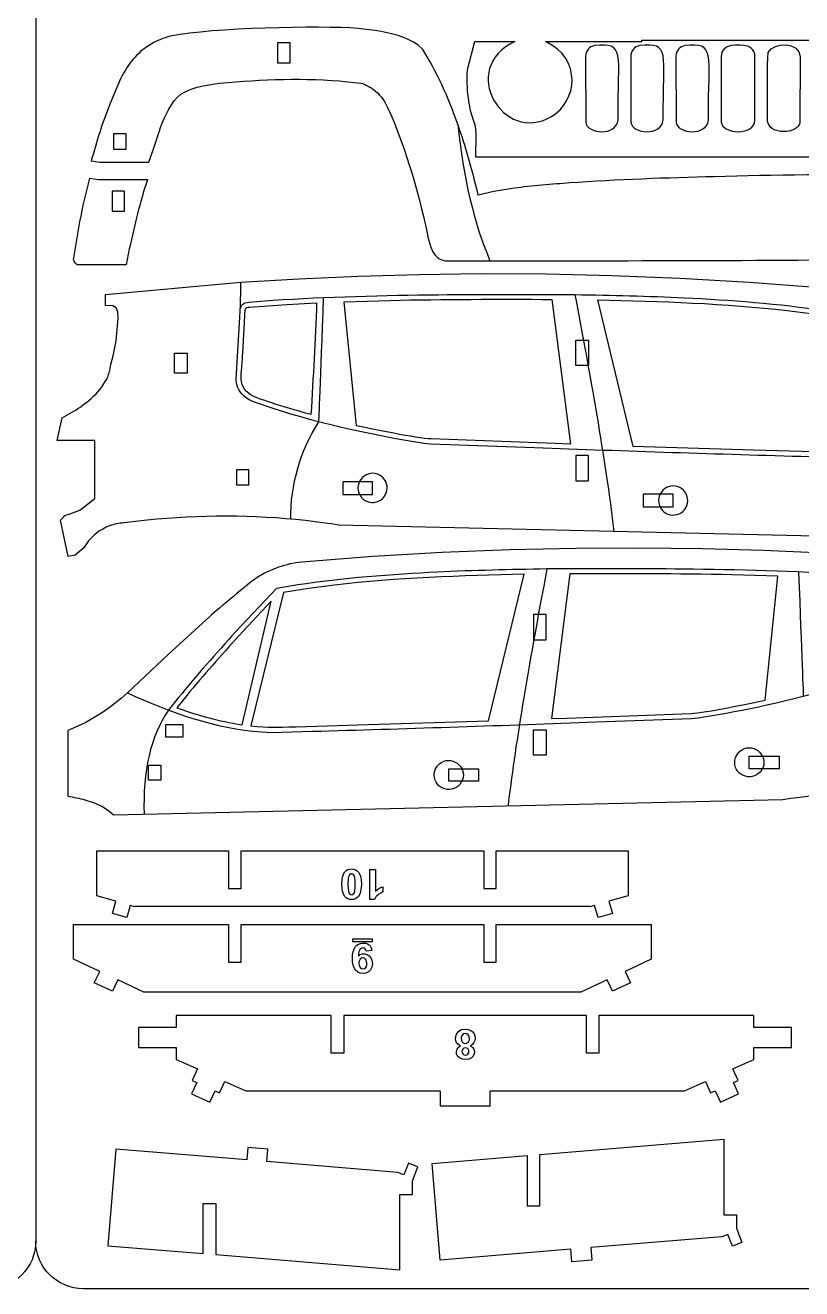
# Model space of a CAD drawing. Extents: x 75 to 655, y 14 to 894.
# Drawn here: x 363.2 to 526.7, y 14.1 to 280 of the extents above; entities that cross this region are included whole.
import ezdxf

# ---------------------------------------------------------------- set-up
doc = ezdxf.new("R2010")
doc.units = 0
doc.layers.get('0').update_dxf_attribs({"linetype": 'CONTINUOUS'})

msp = doc.modelspace()

# ---------------------------------------------------------------- linework, layer by layer
at = {"color": 5}
for p, q in [((365.374791, 444.077425), (365.374791, 24.077525)), ((645.374691, 14.077525), (375.374691, 14.077525))]:
    msp.add_line(p, q, dxfattribs=at)
at = {"color": 3}
for p, q in [((456.335791, 270.990325), (457.850591, 276.611825)), ((457.850591, 276.611825), (466.255491, 276.611825)), ((472.718791, 276.611825), (492.979291, 276.611425)), ((492.979291, 276.611425), (492.979291, 276.870525)), ((492.979291, 276.870525), (533.524491, 276.870525)), ((390.243291, 276.411225), (388.539191, 275.351825)), ((446.907691, 274.903625), (445.817291, 275.872025)), ((448.447591, 272.307425), (446.907691, 274.903625)), ((481.136691, 273.450725), (481.174291, 259.636625)), ((490.652091, 273.450725), (490.689691, 259.636625)), ((500.167291, 273.450725), (500.205191, 259.636625)), ((509.682791, 273.450725), (509.720691, 259.636625)), ((516.820591, 260.053225), (516.782991, 273.867725)), ((526.336091, 273.450725), (526.298191, 259.636625)), ((383.215891, 268.726025), (380.963291, 263.403825)), ((431.018291, 268.138825), (433.998091, 267.806025)), ((390.129091, 253.812625), (391.330191, 257.585825)), ((389.216891, 251.177925), (390.129091, 253.812625)), ((377.071091, 251.450325), (378.875791, 251.177925)), ((378.875791, 251.177925), (389.216891, 251.177925)), ((568.475191, 252.259725), (458.028191, 252.259725)), ((376.750991, 247.838725), (378.555791, 247.578825)), ((378.555791, 247.578825), (388.896791, 247.578825)), ((461.833691, 245.055425), (458.557091, 244.280825)), ((466.218691, 245.733125), (461.833691, 245.055425)), ((373.348791, 230.676225), (374.677291, 238.651625)), ((385.076691, 232.986825), (384.382891, 229.558925)), ((384.382891, 229.558925), (374.038091, 229.558925)), ((451.609491, 230.439625), (478.089091, 230.441025)), ((408.561691, 225.908425), (420.756691, 226.646225)), ((420.756691, 226.646225), (433.278791, 227.209225)), ((433.278791, 227.209225), (446.132991, 227.580225)), ((446.132991, 227.580225), (459.324391, 227.741625)), ((459.324391, 227.741625), (472.858791, 227.675625)), ((472.858791, 227.675625), (486.740991, 227.366125)), ((486.740991, 227.366125), (500.975891, 226.794325)), ((500.975891, 226.794325), (515.569591, 225.943525)), ((380.062291, 223.347525), (408.561691, 225.908425)), ((515.569591, 225.943525), (530.526591, 224.796525)), ((380.062291, 221.007125), (380.062291, 223.347525)), ((381.575891, 220.927425), (380.062291, 221.007125)), ((382.305891, 220.559225), (381.575891, 220.927425)), ((382.551991, 220.021925), (382.305891, 220.559225)), ((382.340991, 213.611025), (382.727791, 218.381025)), ((381.674091, 210.458625), (382.340991, 213.611025)), ((381.183091, 208.599125), (381.674091, 210.458625)), ((369.882791, 192.643225), (370.953291, 197.353925)), ((377.789591, 192.643225), (369.882791, 192.643225)), ((377.789591, 180.412825), (377.789591, 192.643225)), ((374.637691, 177.945325), (377.789591, 180.412825)), ((372.178991, 168.181625), (370.571091, 175.817225)), ((372.419791, 177.112425), (374.637691, 177.945325)), ((388.830191, 175.860425), (383.945691, 175.296025)), ((426.835291, 175.155925), (422.188791, 175.751625)), ((427.641191, 175.074125), (426.835291, 175.155925)), ((429.208691, 174.789925), (427.641191, 175.074125)), ((570.161991, 171.552325), (429.208691, 174.789925)), ((376.030891, 170.884625), (375.470991, 170.007525)), ((373.681591, 168.498225), (372.178991, 168.181625)), ((375.470991, 170.007525), (373.681591, 168.498225)), ((436.361591, 168.183925), (421.404591, 167.036825)), ((450.955291, 169.034725), (436.361591, 168.183925)), ((465.190191, 169.606425), (450.955291, 169.034725)), ((479.072491, 169.916025), (465.190191, 169.606425)), ((492.606791, 169.982025), (479.072491, 169.916025)), ((505.798191, 169.820625), (492.606791, 169.982025)), ((518.652391, 169.449625), (505.798191, 169.820625)), ((531.174491, 168.886625), (518.652391, 169.449625)), ((402.003391, 155.548125), (393.255891, 147.578725)), ((393.255891, 147.578725), (384.665691, 139.508625)), ((373.633191, 132.181625), (372.148091, 131.563925)), ((372.148091, 131.563925), (372.148091, 117.730125)), ((381.769191, 113.792725), (522.722491, 117.030225)), ((522.722491, 117.030225), (524.289991, 117.314525)), ((524.289991, 117.314525), (525.095991, 117.396325)), ((525.095991, 117.396325), (529.742391, 117.992025)), ((375.696691, 116.995125), (377.642591, 116.362625)), ((377.642591, 116.362625), (379.303491, 115.617825)), ((379.303491, 115.617825), (380.678991, 114.761025)), ((380.678991, 114.761025), (381.769191, 113.792725)), ((378.204991, 96.799625), (378.204991, 106.224625)), ((378.204991, 106.224625), (405.984191, 106.224625)), ((405.984191, 106.224625), (405.984191, 98.291425)), ((408.628591, 98.291425), (408.628591, 106.224625)), ((408.628591, 106.224625), (459.705691, 106.224625)), ((459.705691, 106.224625), (459.705691, 98.291425)), ((462.350091, 98.291425), (462.350091, 106.224625)), ((462.350091, 106.224625), (490.129591, 106.224625)), ((490.129591, 106.224625), (490.129591, 96.799625)), ((382.269191, 95.623425), (378.204991, 96.799625)), ((405.984191, 98.291425), (408.628591, 98.291425)), ((459.705691, 98.291425), (462.350091, 98.291425)), ((490.129591, 96.799625), (486.065391, 95.623425)), ((381.534191, 93.083325), (382.269191, 95.623425)), ((384.532091, 92.215725), (381.534191, 93.083325)), ((385.267391, 94.755825), (384.532091, 92.215725)), ((386.283091, 94.461725), (385.267391, 94.755825)), ((386.311291, 94.562825), (386.283091, 94.461725)), ((482.023091, 94.562825), (386.311291, 94.562825)), ((482.051091, 94.461725), (482.023091, 94.562825)), ((483.067191, 94.755825), (482.051091, 94.461725)), ((483.802291, 92.215725), (483.067191, 94.755825)), ((486.800491, 93.083325), (483.802291, 92.215725)), ((486.065391, 95.623425), (486.800491, 93.083325)), ((373.346191, 83.469325), (373.346191, 90.764025)), ((373.346191, 90.764025), (405.984191, 90.764025)), ((405.984191, 90.764025), (405.984191, 82.830725)), ((408.628591, 82.830725), (408.628591, 90.764025)), ((408.628591, 90.764025), (459.705691, 90.764025)), ((459.705691, 90.764025), (459.705691, 82.830725)), ((462.350091, 82.830725), (462.350091, 90.764025)), ((462.350091, 90.764025), (494.988391, 90.764025)), ((494.988391, 90.764025), (494.988391, 83.469325)), ((378.837891, 80.879925), (373.346191, 83.469325)), ((405.984191, 82.830725), (408.628591, 82.830725)), ((459.705691, 82.830725), (462.350091, 82.830725)), ((494.988391, 83.469325), (489.496791, 80.879925)), ((377.709691, 78.487925), (378.837891, 80.879925)), ((489.496791, 80.879925), (490.624491, 78.487925)), ((381.536691, 76.683425), (377.709691, 78.487925)), ((382.664691, 79.075225), (381.536691, 76.683425)), ((388.156391, 76.485525), (382.664691, 79.075225)), ((485.669491, 79.075225), (480.177891, 76.485525)), ((486.797591, 76.683425), (485.669491, 79.075225)), ((490.624491, 78.487925), (486.797591, 76.683425)), ((480.177891, 76.485525), (388.156391, 76.485525)), ((427.606538, 71.589862), (394.968538, 71.589862)), ((394.968538, 71.589862), (394.968538, 69.081362)), ((427.606538, 63.656762), (427.606538, 71.589862)), ((481.328038, 71.589862), (430.250938, 71.589862)), ((430.250938, 71.589862), (430.250938, 63.656762)), ((481.328038, 63.656762), (481.328038, 71.589862)), ((516.610738, 71.589862), (483.972438, 71.589862)), ((483.972438, 71.589862), (483.972438, 63.656762)), ((516.610738, 69.081362), (516.610738, 71.589862)), ((394.968538, 69.081362), (387.035338, 69.081362)), ((387.035338, 69.081362), (387.035338, 64.850062)), ((524.543938, 69.081362), (516.610738, 69.081362)), ((524.543938, 64.850062), (524.543938, 69.081362)), ((387.035338, 64.850062), (394.968538, 64.850062)), ((394.968538, 64.850062), (394.968538, 62.341162)), ((516.610738, 62.341162), (516.610738, 64.850062)), ((516.610738, 64.850062), (524.543938, 64.850062)), ((394.968538, 62.341162), (399.406538, 60.338062)), ((430.250938, 63.656762), (427.606538, 63.656762)), ((483.972438, 63.656762), (481.328038, 63.656762)), ((512.172438, 60.338062), (516.610738, 62.341162)), ((399.406538, 60.338062), (398.318838, 57.928062)), ((513.260238, 57.928062), (512.172438, 60.338062)), ((399.282938, 57.492862), (398.191738, 55.075562)), ((398.318838, 57.928062), (399.282938, 57.492862)), ((404.101738, 55.313562), (405.191238, 57.726962)), ((405.191238, 57.726962), (409.629238, 55.723462)), ((501.949738, 55.723462), (506.388038, 57.726962)), ((506.388038, 57.726962), (507.477138, 55.313562)), ((512.296038, 57.492862), (513.260238, 57.928062)), ((513.387238, 55.075562), (512.296038, 57.492862)), ((398.191738, 55.075562), (402.048038, 53.334562)), ((402.048038, 53.334562), (403.137638, 55.748762)), ((403.137638, 55.748762), (404.101738, 55.313562)), ((409.629238, 55.723462), (450.500838, 55.723462)), ((450.500838, 55.723462), (450.500838, 52.550162)), ((461.078438, 52.550162), (461.078438, 55.723462)), ((461.078438, 55.723462), (501.949738, 55.723462)), ((507.477138, 55.313562), (508.441438, 55.748762)), ((508.441438, 55.748762), (509.530838, 53.334562)), ((509.530838, 53.334562), (513.387238, 55.075562)), ((450.500838, 52.550162), (461.078438, 52.550162)), ((471.498691, 42.320825), (510.283191, 45.527425)), ((510.283191, 45.527425), (510.283191, 29.652425)), ((382.266891, 43.462525), (380.585591, 23.129425)), ((409.821691, 41.184225), (382.266891, 43.462525)), ((410.039391, 43.819925), (409.821691, 41.184225)), ((414.256191, 43.470925), (410.039391, 43.819925)), ((414.038191, 40.835725), (414.256191, 43.470925)), ((441.593091, 38.557725), (414.038191, 40.835725)), ((443.855591, 40.510725), (442.889691, 38.048825)), ((445.825091, 39.737825), (443.855591, 40.510725)), ((448.818391, 40.445825), (468.853891, 42.102125)), ((450.499291, 20.112325), (448.818391, 40.445825)), ((468.853891, 42.102125), (468.853891, 31.524525)), ((471.498691, 31.524525), (471.498691, 42.320825)), ((442.889691, 38.048825), (441.593091, 38.557725)), ((444.695191, 36.767425), (445.825091, 39.737825)), ((444.695191, 33.922525), (444.695191, 36.767425)), ((400.621391, 21.472725), (400.621391, 32.050325)), ((400.621391, 32.050325), (403.265791, 32.050325)), ((403.265791, 32.050325), (403.265791, 21.254125)), ((442.050791, 18.047425), (442.050791, 33.922525)), ((442.050791, 33.922525), (444.695191, 33.922525)), ((468.853891, 31.524525), (471.498691, 31.524525)), ((510.283191, 29.652425), (512.927591, 29.652425)), ((512.927591, 29.652425), (512.927591, 26.807525)), ((512.927591, 26.807525), (514.057491, 23.837025)), ((509.825891, 25.017425), (482.271091, 22.739125)), ((511.122091, 25.526025), (509.825891, 25.017425)), ((512.088391, 23.064525), (511.122091, 25.526025)), ((380.585591, 23.129425), (400.621391, 21.472725)), ((478.054191, 22.390625), (450.499291, 20.112325)), ((478.272091, 19.754925), (478.054191, 22.390625)), ((482.271091, 22.739125), (482.488591, 20.103925)), ((514.057491, 23.837025), (512.088391, 23.064525)), ((403.265791, 21.254125), (442.050791, 18.047425)), ((482.488591, 20.103925), (478.272091, 19.754925))]:
    msp.add_line(p, q, dxfattribs=at)
at = {"color": 7}
for p, q in [((418.936991, 276.340425), (416.292491, 276.340425)), ((416.292491, 276.340425), (416.292491, 272.109425)), ((418.936991, 272.109425), (418.936991, 276.340425)), ((416.292491, 272.109425), (418.936991, 272.109425)), ((384.404091, 257.133425), (381.759591, 257.133425)), ((381.759591, 257.133425), (381.759591, 253.960125)), ((384.404091, 253.960125), (384.404091, 257.133425)), ((381.759591, 253.960125), (384.404091, 253.960125)), ((384.084091, 245.110925), (381.439491, 245.110725)), ((381.439491, 245.110725), (381.439791, 240.880025)), ((384.084091, 240.880025), (384.084091, 245.110925)), ((381.439791, 240.880025), (384.084091, 240.880025)), ((410.374291, 220.666325), (418.225691, 221.260225)), ((418.225691, 221.260225), (424.516191, 221.596125)), ((430.304791, 221.832625), (440.003891, 222.112425)), ((432.934491, 195.723225), (430.304791, 221.832625)), ((474.059191, 222.310425), (477.971091, 191.841125)), ((491.190891, 191.380325), (483.709791, 222.211325)), ((408.964391, 210.935325), (409.504491, 220.192125)), ((523.616891, 219.956225), (529.157291, 219.241325)), ((479.109991, 213.723925), (481.754391, 213.723925)), ((479.109991, 208.435225), (479.109991, 213.723925)), ((481.754391, 213.723925), (481.754391, 208.435225)), ((394.608691, 211.027625), (397.253091, 211.027625)), ((394.608691, 206.796725), (394.608691, 211.027625)), ((397.253091, 211.027625), (397.253091, 206.796725)), ((481.754391, 208.435225), (479.109991, 208.435225)), ((397.253091, 206.796725), (394.608691, 206.796725)), ((474.711291, 191.958125), (448.635891, 192.934225)), ((477.971091, 191.841125), (474.711291, 191.958125)), ((481.754391, 189.449225), (479.109991, 189.449225)), ((479.109991, 189.449225), (479.109991, 184.160325)), ((481.754391, 184.160325), (481.754391, 189.449225)), ((516.542591, 190.567725), (491.190891, 191.380325)), ((531.754291, 190.132525), (516.542591, 190.567725)), ((407.621791, 186.472425), (407.621791, 183.299025)), ((410.266191, 186.472425), (407.621791, 186.472425)), ((410.266191, 183.299025), (410.266191, 186.472425)), ((430.010691, 183.913225), (430.010691, 181.268825)), ((436.308291, 183.913225), (430.010691, 183.913225)), ((436.308291, 181.268825), (436.308291, 183.913225)), ((479.109991, 184.160325), (481.754391, 184.160325)), ((407.621791, 183.299025), (410.266191, 183.299025)), ((430.010691, 181.268825), (436.308291, 181.268825)), ((493.296791, 181.294525), (493.296791, 178.649725)), ((499.594491, 181.294525), (493.296791, 181.294525)), ((499.594491, 178.649725), (499.594491, 181.294525)), ((493.296791, 178.649725), (499.594491, 178.649725)), ((460.740291, 133.620725), (468.221491, 164.451725)), ((477.871991, 164.550725), (473.960191, 134.081525)), ((521.626391, 164.073025), (511.927291, 164.352825)), ((518.996691, 137.963625), (521.626391, 164.073025)), ((417.523291, 160.636025), (410.637591, 132.543125)), ((422.773891, 161.481625), (417.523291, 160.636025)), ((428.314291, 162.196625), (422.773891, 161.481625)), ((414.959991, 158.768525), (408.124391, 151.484625)), ((408.849191, 132.779025), (414.959991, 158.768525)), ((472.821191, 155.964325), (470.176891, 155.964325)), ((470.176891, 155.964325), (470.176891, 150.675525)), ((472.821191, 150.675525), (472.821191, 155.964325)), ((470.176891, 150.675525), (472.821191, 150.675525)), ((397.160291, 138.939325), (395.059291, 136.363025)), ((435.388691, 132.808125), (460.740291, 133.620725)), ((473.960191, 134.081525), (477.219891, 134.198525)), ((477.219891, 134.198525), (503.295291, 135.174525)), ((392.754991, 130.148325), (392.754991, 132.813425)), ((392.754991, 132.813425), (396.322491, 132.813425)), ((396.322491, 132.813425), (396.322491, 130.148325)), ((420.176891, 132.372925), (435.388691, 132.808125)), ((470.176891, 131.689525), (472.821191, 131.689525)), ((470.176891, 126.400725), (470.176891, 131.689525)), ((472.821191, 131.689525), (472.821191, 126.400725)), ((396.322491, 130.148325), (392.754991, 130.148325)), ((472.821191, 126.400725), (470.176891, 126.400725)), ((515.622891, 123.509225), (515.622891, 126.153625)), ((515.622891, 126.153625), (521.920491, 126.153625)), ((521.920491, 126.153625), (521.920491, 123.509225)), ((389.095191, 124.292725), (391.739591, 124.292725)), ((389.095191, 121.119325), (389.095191, 124.292725)), ((391.739591, 124.292725), (391.739591, 121.119325)), ((452.336791, 120.890125), (452.336791, 123.534925)), ((452.336791, 123.534925), (458.634391, 123.534925)), ((458.634391, 123.534925), (458.634391, 120.890125)), ((521.920491, 123.509225), (515.622891, 123.509225)), ((391.739591, 121.119325), (389.095191, 121.119325)), ((458.634391, 120.890125), (452.336791, 120.890125))]:
    msp.add_line(p, q, dxfattribs=at)
at = {"color": 1}
for p, q in [((410.278191, 221.719325), (415.308191, 222.122225)), ((407.566691, 205.531725), (408.225491, 216.172525)), ((415.770891, 199.195225), (411.212791, 200.743125)), ((447.106991, 191.986525), (442.857491, 192.694825)), ((448.576591, 191.878025), (447.106991, 191.986525)), ((470.425391, 191.057425), (448.576591, 191.878025)), ((416.063591, 161.440925), (407.461091, 152.314425)), ((420.561191, 162.215225), (416.063591, 161.440925)), ((395.388191, 138.446125), (393.313491, 135.874125)), ((481.505891, 133.297725), (503.354591, 134.118425)), ((503.354591, 134.118425), (504.824191, 134.226825)), ((504.824191, 134.226825), (509.073691, 134.935225)), ((412.923491, 131.274625), (415.109591, 131.179825)), ((415.109591, 131.179825), (423.635191, 131.410525)), ((435.730591, 96.002225), (435.730591, 102.323625)), ((435.730591, 102.323625), (436.933491, 102.323625)), ((436.933491, 102.323625), (436.933491, 97.772625)), ((438.487691, 98.688725), (438.487691, 97.591125)), ((436.706791, 96.002225), (435.730591, 96.002225)), ((436.282391, 87.674525), (432.051791, 87.674525)), ((432.051791, 87.674525), (432.051791, 87.153625)), ((432.051791, 87.153625), (436.282391, 87.153625)), ((436.133891, 85.268125), (434.966191, 85.139325)), ((436.282391, 87.153625), (436.282391, 87.674525))]:
    msp.add_line(p, q, dxfattribs=at)
at = {"color": 3}
for points in [[(433.285891, 279.333125), (425.137791, 280.009125), (402.312691, 279.387525), (394.099691, 277.813925)], [(442.780991, 277.473425), (440.083191, 278.513425), (436.162191, 279.094525), (433.285891, 279.333125)], [(394.099691, 277.813925), (392.975291, 277.561925), (391.261591, 276.949825), (390.243291, 276.411225)], [(445.817291, 275.872025), (445.077891, 276.424525), (443.643691, 277.140825), (442.780991, 277.473425)], [(466.255491, 276.611825), (454.209391, 270.892025), (463.824191, 254.864125), (473.943391, 260.783225)], [(473.943391, 260.783225), (479.429791, 263.992425), (480.506291, 272.913725), (472.718791, 276.611825)], [(519.625391, 274.260525), (520.740891, 276.599125), (526.271491, 276.495625), (526.336091, 273.450725)], [(388.539191, 275.351825), (387.606691, 274.677625), (386.300791, 273.412625), (385.578691, 272.516425)], [(483.046891, 275.739825), (481.946791, 275.540125), (481.188991, 274.611825), (481.136691, 273.450725)], [(487.993391, 260.053225), (487.954091, 274.498425), (489.553591, 276.373825), (483.046891, 275.739825)], [(492.562291, 275.739825), (491.462291, 275.540125), (490.704491, 274.611825), (490.652091, 273.450725)], [(497.508891, 260.053225), (497.469591, 274.498125), (499.068691, 276.373825), (492.562291, 275.739825)], [(502.077791, 275.739825), (500.977791, 275.540125), (500.219591, 274.611825), (500.167291, 273.450725)], [(507.024291, 260.053225), (506.984691, 274.498125), (508.584091, 276.373825), (502.077791, 275.739825)], [(515.303191, 275.631425), (513.371391, 275.980325), (509.742491, 276.255925), (509.682791, 273.450725)], [(516.782991, 273.867725), (516.622291, 274.750825), (516.064591, 275.268525), (515.303191, 275.631425)], [(519.479391, 260.053225), (519.442491, 261.799725), (519.385291, 273.390025), (519.625391, 274.260525)], [(385.578691, 272.516425), (384.803191, 271.553525), (383.756491, 269.839325), (383.215891, 268.726025)], [(455.226291, 256.308025), (453.519691, 261.558225), (451.147891, 267.488625), (448.447591, 272.307425)], [(404.122491, 267.806025), (413.034991, 268.673125), (422.091191, 269.000425), (431.018291, 268.138825)], [(457.624891, 259.859825), (456.407291, 262.948225), (455.958791, 268.142325), (456.335791, 270.990325)], [(395.133391, 264.817825), (397.013891, 266.784125), (401.561991, 267.556925), (404.122491, 267.806025)], [(433.998091, 267.806025), (434.506591, 267.675425), (435.860091, 266.938725), (436.345691, 266.599325)], [(436.345691, 266.599325), (437.838391, 265.556225), (438.710991, 264.321925), (439.455391, 262.698325)], [(380.963291, 263.403825), (379.342291, 259.340325), (378.214291, 255.661325), (377.071091, 251.450325)], [(391.330191, 257.585825), (392.118991, 259.803525), (393.487991, 263.097125), (395.133391, 264.817825)], [(439.455391, 262.698325), (443.036291, 254.888625), (445.442491, 246.588325), (447.364191, 238.230825)], [(458.028191, 252.259725), (458.019891, 254.535625), (458.437791, 257.798425), (457.624891, 259.859825)], [(481.174291, 259.636625), (481.409091, 257.071525), (487.687691, 256.667525), (487.993391, 260.053225)], [(490.689691, 259.636625), (490.924491, 257.071525), (497.203191, 256.667525), (497.508891, 260.053225)], [(500.205191, 259.636625), (500.439991, 257.071525), (506.718591, 256.667525), (507.024291, 260.053225)], [(509.720691, 259.636625), (509.958991, 257.031525), (516.749691, 256.697025), (516.820591, 260.053225)], [(526.298191, 259.636625), (526.060891, 257.044125), (519.549591, 256.725525), (519.479391, 260.053225)], [(458.557091, 244.280825), (457.522191, 248.443225), (456.557691, 252.212225), (455.226291, 256.308025)], [(374.677291, 238.651625), (375.291091, 241.852425), (375.946091, 244.686625), (376.750991, 247.838725)], [(388.896791, 247.578825), (387.220991, 242.396925), (386.239691, 238.292725), (385.076691, 232.986825)], [(508.375191, 248.139125), (498.474191, 247.887625), (487.642891, 247.529825), (477.783191, 246.824725)], [(546.987991, 248.185925), (535.125991, 248.789325), (520.347591, 248.443125), (508.375191, 248.139125)], [(477.783191, 246.824725), (474.337791, 246.578325), (469.621091, 246.182225), (466.218691, 245.733125)], [(447.364191, 238.230825), (447.684291, 236.838925), (448.162091, 234.077825), (448.754891, 232.794325)], [(448.754891, 232.794325), (449.312691, 231.586825), (450.231991, 230.603425), (451.609491, 230.439625)], [(374.038091, 229.558925), (374.038091, 229.666025), (373.373691, 230.342425), (373.348791, 230.676225)], [(478.089091, 230.441025), (509.908391, 230.493725), (541.988691, 230.597725), (573.810891, 231.027925)], [(382.727791, 218.381025), (382.732791, 218.791425), (382.676691, 219.632925), (382.551991, 220.021925)], [(380.529191, 205.974725), (381.119391, 207.513325), (380.911891, 207.316825), (381.183091, 208.599125)], [(378.949691, 203.421925), (379.469991, 204.066225), (380.202891, 205.214125), (380.529191, 205.974725)], [(374.845891, 199.727325), (376.185691, 200.671625), (377.919891, 202.146225), (378.949691, 203.421925)], [(370.953291, 197.353925), (372.258791, 198.099425), (373.611291, 198.857225), (374.845891, 199.727325)], [(370.571091, 175.817225), (371.910891, 177.193025), (371.271891, 176.733225), (372.419791, 177.112425)], [(422.188791, 175.751625), (411.271291, 176.977225), (399.757791, 176.963525), (388.830191, 175.860425)], [(380.904391, 174.641725), (378.989391, 173.920525), (377.215491, 172.553225), (376.030891, 170.884625)], [(383.945691, 175.296025), (382.819491, 175.166825), (381.995791, 175.052825), (380.904391, 174.641725)], [(421.404591, 167.036825), (418.078191, 166.690025), (414.707991, 165.531025), (411.897191, 163.704825)], [(411.897191, 163.704825), (410.127191, 162.554725), (403.870291, 157.189925), (402.003391, 155.548125)], [(384.665691, 139.508625), (381.373391, 136.505925), (377.717591, 133.985225), (373.633191, 132.181625)], [(372.148091, 117.730125), (373.270591, 117.548025), (374.617191, 117.296125), (375.696691, 116.995125)]]:
    msp.add_open_spline(points, degree=3, dxfattribs=at)
at = {"color": 1}
for points in [[(454.234991, 259.218225), (455.397391, 247.941325), (457.660091, 238.348225), (461.023891, 230.440125)], [(408.225491, 216.172525), (408.403791, 219.359025), (408.568391, 222.712525), (408.561691, 225.908425)], [(450.194691, 223.296025), (459.779891, 223.403125), (469.330891, 223.371025), (478.914791, 223.328625)], [(408.419591, 220.032825), (408.594691, 221.283925), (409.070291, 221.639925), (410.278191, 221.719325)], [(415.308191, 222.122225), (426.444191, 222.908125), (439.017691, 223.171125), (450.194691, 223.296025)], [(425.929691, 222.695725), (425.258291, 205.279025), (424.922691, 196.570825), (424.922691, 196.570825)], [(478.914791, 223.328625), (486.658591, 223.193125), (494.275591, 223.040225), (502.017291, 222.662825)], [(478.914791, 223.328625), (483.012391, 201.834725), (485.744191, 185.211925), (487.109491, 173.459925)], [(502.017291, 222.662825), (511.214891, 222.214425), (522.283291, 221.394425), (531.369991, 219.974825)], [(411.212791, 200.743125), (409.136591, 201.651725), (407.677891, 203.184625), (407.566691, 205.531725)], [(442.857491, 192.694825), (433.890291, 194.266025), (424.450491, 196.442725), (415.770891, 199.195225)], [(424.922691, 196.570825), (420.950091, 190.163825), (418.973691, 183.326725), (418.993691, 176.059325)], [(528.295991, 189.170125), (509.014791, 189.708325), (489.699391, 190.355725), (470.425391, 191.057425)], [(437.840391, 185.290925), (435.144891, 186.850325), (432.093291, 183.809625), (433.655091, 181.105225)], [(439.372091, 182.637325), (439.372091, 183.730725), (438.788091, 184.744525), (437.840391, 185.290925)], [(501.126091, 182.625525), (498.433891, 184.184525), (495.379091, 181.147825), (496.940891, 178.440225)], [(433.655091, 181.105225), (435.214391, 178.405325), (439.372091, 179.519125), (439.372091, 182.637325)], [(502.658191, 179.972325), (502.658191, 181.064225), (502.073391, 182.080525), (501.126091, 182.625525)], [(496.940891, 178.440225), (498.498591, 175.739525), (502.658191, 176.854225), (502.658191, 179.972325)], [(449.913891, 164.903125), (440.716291, 164.454825), (429.647891, 163.634825), (420.561191, 162.215225)], [(473.016391, 165.569025), (465.272591, 165.433425), (457.655591, 165.280525), (449.913891, 164.903125)], [(473.016391, 165.569025), (468.918791, 144.075025), (466.186991, 127.452325), (464.821691, 115.700225)], [(501.736491, 165.536425), (492.151391, 165.643525), (482.600291, 165.611425), (473.016391, 165.569025)], [(536.622991, 164.362625), (525.486991, 165.148525), (512.913591, 165.411425), (501.736491, 165.536425)], [(526.001491, 164.936125), (526.672991, 147.519425), (527.008491, 138.811225), (527.008491, 138.811225)], [(407.461091, 152.314425), (403.379491, 147.863025), (399.211191, 143.120825), (395.388191, 138.446125)], [(509.073691, 134.935225), (518.040891, 136.506425), (527.480691, 138.683125), (536.160391, 141.435625)], [(384.665691, 139.508625), (393.432291, 135.476225), (403.283291, 131.915125), (412.923491, 131.274625)], [(393.313491, 135.874125), (389.569091, 130.303425), (387.865291, 122.991925), (388.201591, 113.940425)], [(423.635191, 131.410525), (442.916391, 131.948725), (462.231791, 132.596125), (481.505891, 133.297725)], [(514.090791, 127.531225), (516.786291, 129.090625), (519.837891, 126.049925), (518.276091, 123.345625)], [(450.805091, 124.865925), (453.497291, 126.424825), (456.552091, 123.388225), (454.990291, 120.680625)], [(512.559091, 124.877725), (512.559091, 125.971125), (513.143091, 126.984925), (514.090791, 127.531225)], [(449.272991, 122.212725), (449.272991, 123.304625), (449.857791, 124.320925), (450.805091, 124.865925)], [(518.276091, 123.345625), (516.716891, 120.645725), (512.559091, 121.759525), (512.559091, 124.877725)], [(454.990291, 120.680625), (453.432591, 117.979925), (449.272991, 119.094625), (449.272991, 122.212725)], [(430.459691, 96.656125), (429.628091, 97.707925), (429.630991, 100.739125), (430.464291, 101.792625)], [(430.464291, 101.792625), (431.150291, 102.659825), (432.608291, 102.686125), (433.367391, 101.731225)], [(432.269891, 101.299425), (431.948291, 101.566125), (431.425791, 101.500325), (431.242491, 100.796125)], [(432.533391, 97.643825), (432.678091, 98.203925), (432.825791, 100.838225), (432.269891, 101.299425)], [(433.367391, 101.731225), (434.120391, 100.783825), (434.159391, 97.721425), (433.311891, 96.647325)], [(431.242491, 100.796125), (431.097291, 100.238425), (430.950991, 97.604025), (431.506091, 97.143325)], [(436.933491, 97.772625), (437.372591, 98.185425), (437.890591, 98.491125), (438.487691, 98.688725)], [(433.311891, 96.647325), (432.618291, 95.772325), (431.152891, 95.779525), (430.459691, 96.656125)], [(431.506091, 97.143325), (431.831591, 96.870225), (432.352891, 96.945425), (432.533391, 97.643825)], [(438.487691, 97.591125), (437.823191, 97.375425), (436.975091, 96.749825), (436.706791, 96.002225)], [(432.681891, 81.147125), (431.834491, 82.172625), (431.859291, 85.060125), (432.705491, 86.077125)], [(432.705491, 86.077125), (433.454291, 86.977225), (434.828491, 87.077825), (435.552991, 86.447525)], [(433.644691, 85.496225), (433.471991, 85.266725), (433.362491, 84.789325), (433.313991, 84.068025)], [(433.313991, 84.068025), (434.276591, 85.184325), (436.265591, 84.472525), (436.265591, 82.532825)], [(434.966191, 85.139325), (434.866891, 85.993325), (434.042691, 86.025625), (433.644691, 85.496225)], [(435.552991, 86.447525), (435.854591, 86.185625), (436.048991, 85.791825), (436.133891, 85.268125)], [(436.265591, 82.532825), (436.265591, 80.331525), (433.819391, 79.770425), (432.681891, 81.147125)], [(433.657991, 83.434525), (433.194691, 82.898025), (433.390091, 81.407525), (434.306291, 81.407525)], [(434.840091, 83.423925), (434.524091, 83.799025), (433.980691, 83.808025), (433.657991, 83.434525)], [(434.306291, 81.407525), (435.278491, 81.407525), (435.197691, 82.999525), (434.840091, 83.423925)], [(454.839838, 65.215462), (453.063738, 65.928662), (453.534538, 68.728962), (455.799838, 68.728962)], [(455.207038, 67.492362), (454.776938, 67.015462), (454.863238, 65.726162), (455.839138, 65.726162)], [(456.496138, 66.033562), (457.256238, 67.116962), (455.982538, 68.352662), (455.207038, 67.492362)], [(455.799838, 68.728962), (457.689838, 68.728962), (458.314938, 67.012862), (457.643638, 65.875362)], [(455.855638, 62.293062), (453.690138, 62.293062), (453.430138, 64.600562), (454.839838, 65.215462)], [(455.855638, 64.768962), (454.846838, 64.768962), (454.847738, 63.250262), (455.842338, 63.250262)], [(455.839138, 65.726162), (456.133638, 65.726162), (456.351538, 65.828662), (456.496138, 66.033562)], [(456.848938, 65.215462), (458.311438, 64.595062), (458.002538, 62.293062), (455.855638, 62.293062)], [(456.392338, 63.456662), (456.755338, 63.823662), (456.683538, 64.768962), (455.855638, 64.768962)], [(457.643638, 65.875362), (457.475438, 65.589962), (457.210438, 65.370562), (456.848938, 65.215462)], [(455.842338, 63.250262), (456.073638, 63.250262), (456.256438, 63.318962), (456.392338, 63.456662)]]:
    msp.add_open_spline(points, degree=3, dxfattribs=at)
at = {"color": 7}
for points in [[(424.516191, 221.596125), (424.218791, 213.699425), (423.796491, 205.965325), (423.318591, 198.078725)], [(440.003891, 222.112425), (451.510291, 222.337325), (462.557291, 222.373525), (474.059191, 222.310425)], [(483.709791, 222.211325), (496.787991, 221.953725), (510.639391, 221.465325), (523.616891, 219.956225)], [(409.504491, 220.192125), (409.614691, 220.696025), (409.962491, 220.634825), (410.374291, 220.666325)], [(408.638991, 205.519525), (408.593891, 206.168925), (408.900391, 209.997925), (408.964391, 210.935325)], [(411.050991, 202.005325), (409.637191, 202.766725), (408.752791, 203.881425), (408.638991, 205.519525)], [(423.318591, 198.078725), (420.967091, 198.725525), (412.822591, 201.051225), (411.050991, 202.005325)], [(448.635891, 192.934225), (445.571091, 193.076525), (436.066191, 195.046325), (432.934491, 195.723225)], [(468.221491, 164.451725), (455.143191, 164.194125), (441.291891, 163.705725), (428.314291, 162.196625)], [(511.927291, 164.352825), (500.420891, 164.577725), (489.373891, 164.613925), (477.871991, 164.550725)], [(408.124391, 151.484625), (404.335891, 147.319825), (400.750391, 143.285525), (397.160291, 138.939325)], [(395.059291, 136.363025), (400.090091, 134.615225), (403.571691, 133.638225), (408.849191, 132.779025)], [(503.295291, 135.174525), (506.360091, 135.316925), (515.864991, 137.286725), (518.996691, 137.963625)], [(410.637591, 132.543125), (414.593691, 132.110125), (415.704791, 132.249325), (420.176891, 132.372925)]]:
    msp.add_open_spline(points, degree=3, dxfattribs=at)
at = {"color": 5}
for points in [[(365.374791, 24.077525), (365.374791, 18.577425), (360.874791, 14.077525), (355.374791, 14.077525)], [(375.374691, 14.077525), (369.874691, 14.077525), (365.374691, 18.577425), (365.374691, 24.077525)]]:
    msp.add_open_spline(points, degree=3, dxfattribs=at)

doc.saveas('drawing.dxf')
